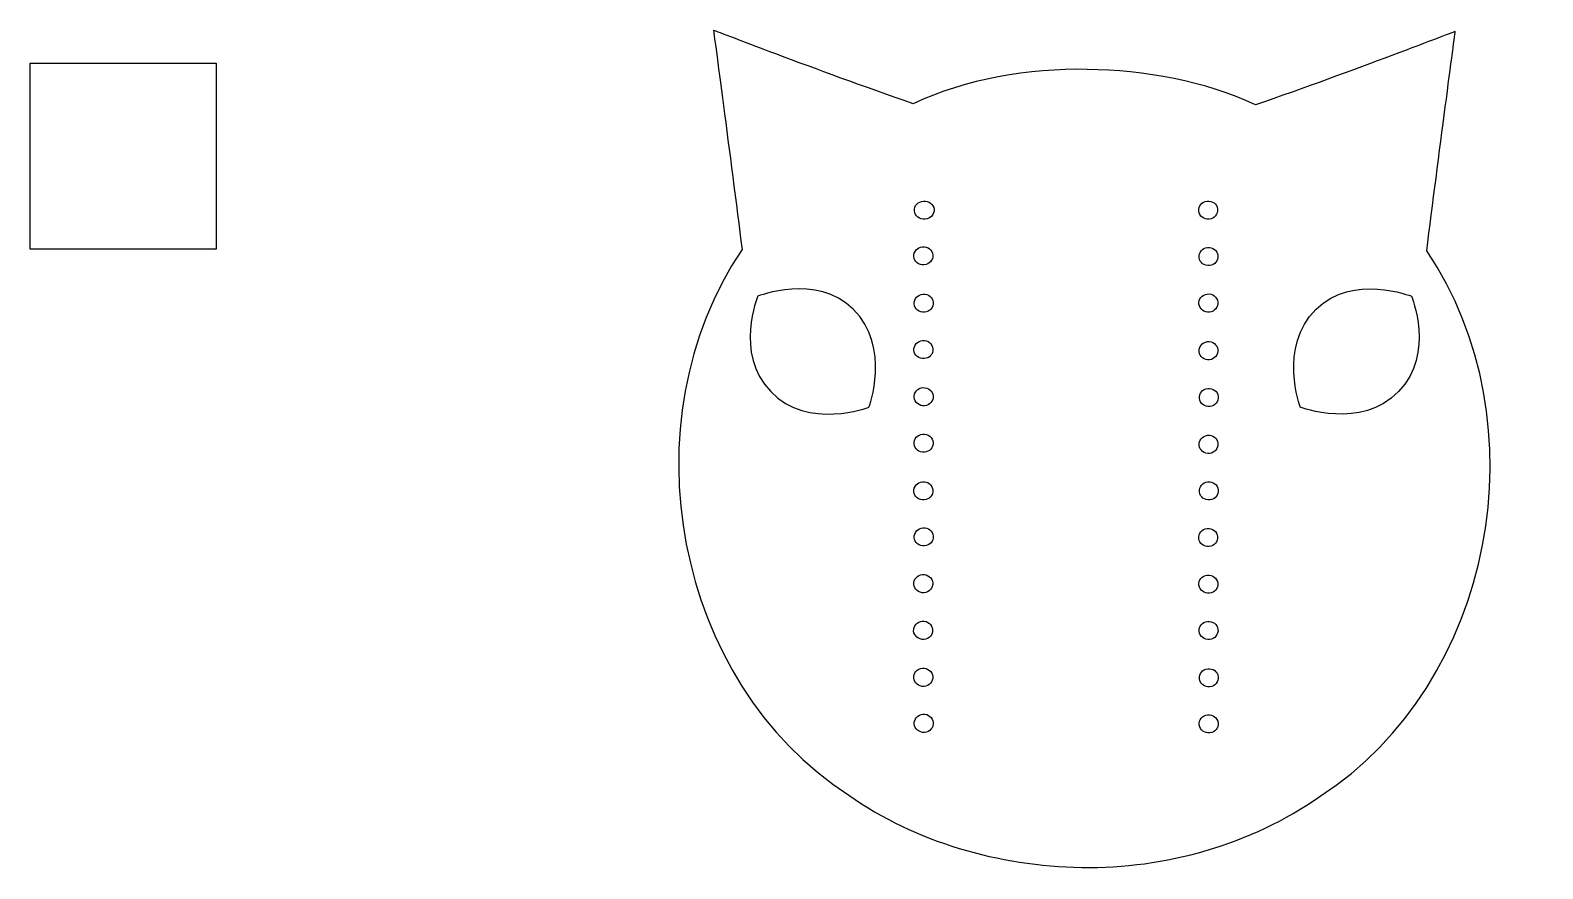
# Model space of a CAD drawing. Extents: x -25.2 to 56.1, y 243.3 to 288.4.
import ezdxf

# ---------------------------------------------------------------- set-up
doc = ezdxf.new("R2010")
doc.units = 0
doc.layers.add('Layer_1', color=7, linetype='CONTINUOUS')

msp = doc.modelspace()

# ---------------------------------------------------------------- linework, layer by layer
at = {"layer": 'Layer_1', "color": 7}
for points in [[(11.502856, 288.379494), (11.502856, 288.379494)], [(-25.221729, 286.603929), (-15.221729, 286.603929), (-15.221729, 276.603929), (-25.221729, 276.603929), (-25.221729, 286.603929)], [(23.356506, 278.654556), (23.356506, 278.654556)], [(38.596539, 278.767491), (38.596539, 278.767491)], [(23.292243, 276.197192), (23.292243, 276.197192)], [(38.619279, 276.269807), (38.619279, 276.269807)], [(23.313783, 273.654995), (23.313783, 273.654995)], [(38.608374, 273.770464), (38.608374, 273.770464)], [(23.296063, 271.158994), (23.296063, 271.158994)], [(38.61421, 271.210968), (38.61421, 271.210968)], [(14.581261, 268.957068), (14.581261, 268.957068)], [(23.310988, 268.625006), (23.310988, 268.625006)], [(38.633123, 268.695998), (38.633123, 268.695998)], [(48.32429, 268.957066), (48.32429, 268.957066)], [(23.303138, 266.124673), (23.303138, 266.124673)], [(38.619612, 266.175429), (38.619612, 266.175429)], [(23.292364, 263.562415), (23.292364, 263.562415)], [(38.636731, 263.673814), (38.636731, 263.673814)], [(23.315547, 261.092797), (23.315547, 261.092797)], [(38.599352, 261.169105), (38.599352, 261.169105)], [(23.287812, 258.57918), (23.287812, 258.57918)], [(38.611011, 258.659501), (38.611011, 258.659501)], [(38.620188, 256.17261), (38.620188, 256.17261)], [(23.281423, 256.06927), (23.281423, 256.06927)], [(23.284865, 253.543463), (23.284865, 253.543463)], [(38.63185, 253.630579), (38.63185, 253.630579)], [(23.313682, 251.071535), (23.313682, 251.071535)], [(38.628869, 251.150428), (38.628869, 251.150428)]]:
    msp.add_lwpolyline(points, dxfattribs=at)
for points in [[(11.502856, 288.379494), (11.502856, 288.379494), (12.425101, 281.49172), (13.037467, 276.587911)], [(22.244967, 284.428383), (16.999303, 286.24595), (11.502856, 288.379494), (11.502856, 288.379494)], [(51.375578, 288.317772), (51.375578, 288.317772), (45.879216, 286.184228), (40.633495, 284.366661)], [(49.840995, 276.526161), (50.453361, 281.429969), (51.375578, 288.317772), (51.375578, 288.317772)], [(31.582148, 286.275979), (28.483715, 286.332028), (25.05607, 285.774301), (22.244967, 284.428383)], [(40.633495, 284.366661), (37.939514, 285.656501), (34.68061, 286.219901), (31.582148, 286.275979)], [(22.304578, 278.766101), (22.337882, 279.034823), (22.600354, 279.227698), (22.890845, 279.196895)], [(22.890845, 279.196895), (23.181312, 279.166094), (23.389811, 278.923278), (23.356506, 278.654556)], [(37.584388, 278.656576), (37.55253, 278.925347), (37.753272, 279.16806), (38.032779, 279.19869)], [(38.032779, 279.19869), (38.312262, 279.229317), (38.564681, 279.036263), (38.596539, 278.767491)], [(22.770239, 278.223763), (22.479747, 278.254566), (22.271273, 278.497379), (22.304578, 278.766101)], [(23.356506, 278.654556), (23.323202, 278.385835), (23.060705, 278.192962), (22.770239, 278.223763)], [(38.148149, 278.225378), (37.868642, 278.194748), (37.616247, 278.387804), (37.584388, 278.656576)], [(38.596539, 278.767491), (38.628398, 278.49872), (38.427632, 278.256004), (38.148149, 278.225378)], [(13.037467, 276.587911), (6.801626, 267.385801), (9.372586, 253.352414), (18.770078, 247.263244)], [(22.274213, 276.308749), (22.306444, 276.5775), (22.560457, 276.770397), (22.841588, 276.73959)], [(22.841588, 276.73959), (23.122694, 276.708786), (23.324474, 276.465944), (23.292243, 276.197192)], [(37.607128, 276.158892), (37.575269, 276.427663), (37.776011, 276.670376), (38.055518, 276.701006)], [(38.055518, 276.701006), (38.335001, 276.731632), (38.58742, 276.538579), (38.619279, 276.269807)], [(44.108356, 247.201522), (53.505848, 253.290664), (56.076836, 267.324079), (49.840995, 276.526161)], [(22.724868, 275.766351), (22.443737, 275.797158), (22.241981, 276.039998), (22.274213, 276.308749)], [(23.292243, 276.197192), (23.260012, 275.928441), (23.005974, 275.735547), (22.724868, 275.766351)], [(38.170888, 275.727693), (37.891382, 275.697064), (37.638986, 275.89012), (37.607128, 276.158892)], [(38.619279, 276.269807), (38.651137, 276.001036), (38.450372, 275.75832), (38.170888, 275.727693)], [(19.012436, 273.388244), (17.047962, 275.335445), (13.886674, 274.0814), (13.886674, 274.0814)], [(43.893116, 273.388244), (45.857589, 275.335445), (49.018876, 274.0814), (49.018876, 274.0814)], [(13.886674, 274.0814), (13.886674, 274.0814), (12.583912, 271.036805), (14.581261, 268.957068)], [(22.295752, 273.766552), (22.327984, 274.035303), (22.581997, 274.2282), (22.863128, 274.197393)], [(22.863128, 274.197393), (23.144234, 274.166589), (23.346014, 273.923747), (23.313783, 273.654995)], [(37.596223, 273.659549), (37.564365, 273.928321), (37.765107, 274.171033), (38.044614, 274.201663)], [(38.044614, 274.201663), (38.324097, 274.23229), (38.576516, 274.039236), (38.608374, 273.770464)], [(49.018876, 274.0814), (49.018876, 274.0814), (50.321639, 271.036805), (48.32429, 268.957066)], [(19.8589, 268.110604), (19.8589, 268.110604), (21.074664, 271.344148), (19.012436, 273.388244)], [(22.746408, 273.224154), (22.465277, 273.254961), (22.263521, 273.497801), (22.295752, 273.766552)], [(23.313783, 273.654995), (23.281551, 273.386244), (23.027514, 273.19335), (22.746408, 273.224154)], [(38.159984, 273.228351), (37.880477, 273.197721), (37.628082, 273.390777), (37.596223, 273.659549)], [(38.608374, 273.770464), (38.640233, 273.501693), (38.439467, 273.258978), (38.159984, 273.228351)], [(43.04665, 268.110604), (43.04665, 268.110604), (41.830887, 271.344148), (43.893116, 273.388244)], [(22.278032, 271.270551), (22.310264, 271.539302), (22.564277, 271.732198), (22.845408, 271.701392)], [(22.845408, 271.701392), (23.126514, 271.670588), (23.328294, 271.427745), (23.296063, 271.158994)], [(37.602059, 271.100053), (37.570201, 271.368824), (37.770943, 271.611537), (38.05045, 271.642166)], [(38.05045, 271.642166), (38.329933, 271.672793), (38.582352, 271.47974), (38.61421, 271.210968)], [(22.728688, 270.728153), (22.447557, 270.75896), (22.245801, 271.0018), (22.278032, 271.270551)], [(23.296063, 271.158994), (23.263831, 270.890243), (23.009794, 270.697349), (22.728688, 270.728153)], [(38.16582, 270.668854), (37.886313, 270.638225), (37.633918, 270.831281), (37.602059, 271.100053)], [(38.61421, 271.210968), (38.646069, 270.942197), (38.445303, 270.699481), (38.16582, 270.668854)], [(22.292958, 268.736563), (22.325189, 269.005314), (22.579202, 269.19821), (22.860333, 269.167404)], [(22.860333, 269.167404), (23.141439, 269.1366), (23.343219, 268.893757), (23.310988, 268.625006)], [(37.620972, 268.585082), (37.589113, 268.853854), (37.789855, 269.096567), (38.069362, 269.127196)], [(38.069362, 269.127196), (38.348845, 269.157823), (38.601264, 268.964769), (38.633123, 268.695998)], [(14.581261, 268.957068), (16.57861, 266.877333), (19.8589, 268.110604), (19.8589, 268.110604)], [(22.743613, 268.194165), (22.462482, 268.224971), (22.260727, 268.467811), (22.292958, 268.736563)], [(23.310988, 268.625006), (23.278757, 268.356255), (23.024719, 268.163361), (22.743613, 268.194165)], [(38.184732, 268.153884), (37.905225, 268.123254), (37.65283, 268.316311), (37.620972, 268.585082)], [(38.633123, 268.695998), (38.664981, 268.427226), (38.464215, 268.184511), (38.184732, 268.153884)], [(48.32429, 268.957066), (46.326941, 266.877333), (43.04665, 268.110604), (43.04665, 268.110604)], [(22.285108, 266.236229), (22.317339, 266.504981), (22.571352, 266.697877), (22.852483, 266.667071)], [(22.852483, 266.667071), (23.133589, 266.636267), (23.335369, 266.393424), (23.303138, 266.124673)], [(22.735763, 265.693832), (22.454632, 265.724638), (22.252877, 265.967478), (22.285108, 266.236229)], [(23.303138, 266.124673), (23.270907, 265.855921), (23.016869, 265.663028), (22.735763, 265.693832)], [(37.607461, 266.064514), (37.575602, 266.333285), (37.776344, 266.575998), (38.055851, 266.606628)], [(38.171221, 265.633315), (37.891714, 265.602686), (37.639319, 265.795742), (37.607461, 266.064514)], [(38.055851, 266.606628), (38.335334, 266.637254), (38.587753, 266.444201), (38.619612, 266.175429)], [(38.619612, 266.175429), (38.65147, 265.906658), (38.450704, 265.663942), (38.171221, 265.633315)], [(22.724988, 263.131574), (22.443858, 263.16238), (22.242102, 263.40522), (22.274333, 263.673971)], [(22.274333, 263.673971), (22.306565, 263.942723), (22.560578, 264.135619), (22.841708, 264.104812)], [(23.292364, 263.562415), (23.260132, 263.293663), (23.006095, 263.10077), (22.724988, 263.131574)], [(22.841708, 264.104812), (23.122815, 264.074008), (23.324595, 263.831166), (23.292364, 263.562415)], [(37.62458, 263.562899), (37.592722, 263.83167), (37.793464, 264.074383), (38.072971, 264.105013)], [(38.188341, 263.131701), (37.908834, 263.101071), (37.656439, 263.294127), (37.62458, 263.562899)], [(38.072971, 264.105013), (38.352454, 264.13564), (38.604873, 263.942586), (38.636731, 263.673814)], [(38.636731, 263.673814), (38.66859, 263.405043), (38.467824, 263.162327), (38.188341, 263.131701)], [(22.748172, 260.661955), (22.467041, 260.692762), (22.265285, 260.935602), (22.297517, 261.204353)], [(22.297517, 261.204353), (22.329748, 261.473105), (22.583761, 261.666001), (22.864892, 261.635194)], [(23.315547, 261.092797), (23.283316, 260.824045), (23.029278, 260.631152), (22.748172, 260.661955)], [(22.864892, 261.635194), (23.145998, 261.60439), (23.347778, 261.361548), (23.315547, 261.092797)], [(37.587201, 261.058189), (37.555343, 261.326961), (37.756085, 261.569674), (38.035592, 261.600303)], [(38.150962, 260.626991), (37.871455, 260.596362), (37.61906, 260.789418), (37.587201, 261.058189)], [(38.035592, 261.600303), (38.315075, 261.63093), (38.567494, 261.437876), (38.599352, 261.169105)], [(38.599352, 261.169105), (38.631211, 260.900333), (38.430445, 260.657618), (38.150962, 260.626991)], [(22.720437, 258.148339), (22.439307, 258.179146), (22.237551, 258.421986), (22.269782, 258.690737)], [(22.269782, 258.690737), (22.302013, 258.959488), (22.556027, 259.152385), (22.837157, 259.121578)], [(23.287812, 258.57918), (23.255581, 258.310429), (23.001544, 258.117536), (22.720437, 258.148339)], [(22.837157, 259.121578), (23.118264, 259.090774), (23.320043, 258.847932), (23.287812, 258.57918)], [(37.59886, 258.548585), (37.567002, 258.817357), (37.767744, 259.06007), (38.047251, 259.090699)], [(38.162621, 258.117387), (37.883114, 258.086757), (37.630719, 258.279814), (37.59886, 258.548585)], [(38.047251, 259.090699), (38.326734, 259.121326), (38.579153, 258.928272), (38.611011, 258.659501)], [(38.611011, 258.659501), (38.64287, 258.390729), (38.442104, 258.148014), (38.162621, 258.117387)], [(22.714048, 255.638429), (22.432917, 255.669236), (22.231161, 255.912076), (22.263393, 256.180827)], [(22.263393, 256.180827), (22.295624, 256.449578), (22.549637, 256.642474), (22.830768, 256.611668)], [(22.830768, 256.611668), (23.111874, 256.580864), (23.313654, 256.338021), (23.281423, 256.06927)], [(37.608037, 256.061694), (37.576178, 256.330466), (37.77692, 256.573179), (38.056427, 256.603808)], [(38.056427, 256.603808), (38.33591, 256.634435), (38.588329, 256.441381), (38.620188, 256.17261)], [(38.620188, 256.17261), (38.652046, 255.903838), (38.45128, 255.661123), (38.171797, 255.630496)], [(23.281423, 256.06927), (23.249192, 255.800519), (22.995154, 255.607625), (22.714048, 255.638429)], [(38.171797, 255.630496), (37.89229, 255.599866), (37.639895, 255.792923), (37.608037, 256.061694)], [(22.71749, 253.112622), (22.43636, 253.143428), (22.234604, 253.386268), (22.266835, 253.65502)], [(22.266835, 253.65502), (22.299066, 253.923771), (22.55308, 254.116667), (22.83421, 254.085861)], [(22.83421, 254.085861), (23.115317, 254.055057), (23.317097, 253.812214), (23.284865, 253.543463)], [(37.619699, 253.519663), (37.58784, 253.788435), (37.788582, 254.031148), (38.068089, 254.061777)], [(38.068089, 254.061777), (38.347572, 254.092404), (38.599991, 253.89935), (38.63185, 253.630579)], [(23.284865, 253.543463), (23.252634, 253.274712), (22.998597, 253.081818), (22.71749, 253.112622)], [(38.18346, 253.088465), (37.903953, 253.057836), (37.651557, 253.250892), (37.619699, 253.519663)], [(38.63185, 253.630579), (38.663708, 253.361807), (38.462943, 253.119092), (38.18346, 253.088465)], [(22.295652, 251.183092), (22.327883, 251.451843), (22.581897, 251.644739), (22.863027, 251.613933)], [(22.863027, 251.613933), (23.144134, 251.583129), (23.345914, 251.340286), (23.313682, 251.071535)], [(37.616718, 251.039513), (37.584859, 251.308284), (37.785601, 251.550997), (38.065108, 251.581627)], [(38.065108, 251.581627), (38.344591, 251.612254), (38.59701, 251.4192), (38.628869, 251.150428)], [(22.746307, 250.640694), (22.465177, 250.6715), (22.263421, 250.91434), (22.295652, 251.183092)], [(23.313682, 251.071535), (23.281451, 250.802784), (23.027414, 250.60989), (22.746307, 250.640694)], [(38.180478, 250.608315), (37.900971, 250.577685), (37.648576, 250.770741), (37.616718, 251.039513)], [(38.628869, 251.150428), (38.660727, 250.881657), (38.459961, 250.638941), (38.180478, 250.608315)], [(18.770078, 247.263244), (22.396351, 244.733291), (26.809714, 243.456151), (31.301083, 243.382265)], [(31.301083, 243.382265), (35.792452, 243.308379), (40.368855, 244.592519), (44.108356, 247.201522)]]:
    msp.add_open_spline(points, degree=3, dxfattribs=at)

doc.saveas('drawing.dxf')
